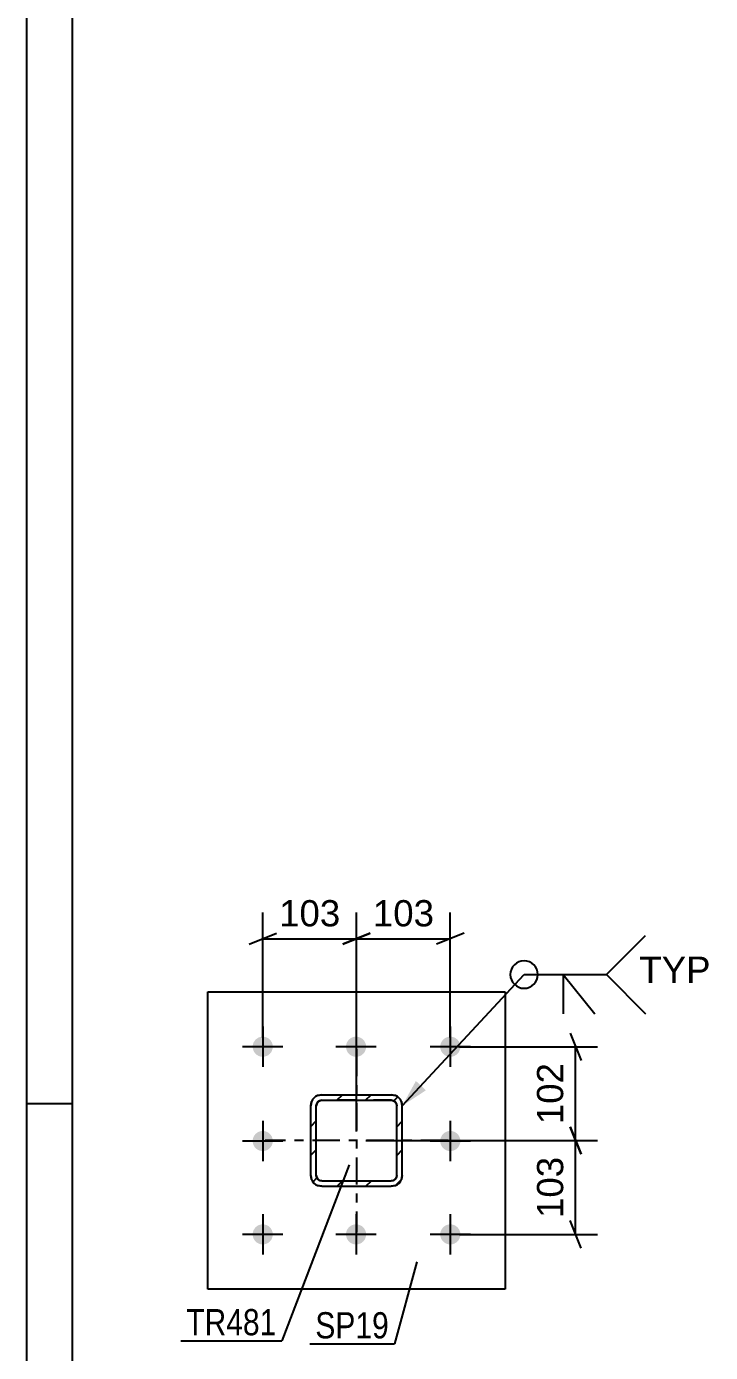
# Model space of a CAD drawing. Header units: millimetres. Extents: x 0 to 841, y 0 to 594.
# Drawn here: x 0 to 74.8, y 121.8 to 266.7 of the extents above; entities that cross this region are included whole.
import ezdxf

# ---------------------------------------------------------------- set-up
doc = ezdxf.new("R2010")
doc.units = ezdxf.units.MM
doc.linetypes.add('DXK_LINE_DOT2', pattern=[3.9198, 1.9599, -1.9599])
doc.linetypes.add('DXK_LINE_DOT3', pattern=[5.9187, 2.979, -0.9799, 0.9799, -0.9799])
doc.styles.add('Arial', font='arial.ttf', dxfattribs={"height": 0.2})
doc.styles.add('Arial Narrow', font='ARIALN.TTF', dxfattribs={"height": 0.2})

# ---------------------------------------------------------------- blocks, each defined once
blk = doc.blocks.new('Unknown-318895881-1113')
at = {"color": 5, "linetype": 'Continuous'}
for p, q in [((0, 594), (0, 0)), ((5, 589), (5, 5)), ((5, 149), (0, 149))]:
    blk.add_line(p, q, dxfattribs=at)
blk = doc.blocks.new('Bolt-318895881-2815 - 2784')
at = {"linetype": 'Continuous'}
for points in [[(26.92, 155.24, -1), (24.72, 155.24, -1)], [(37.12, 155.24, -1), (34.92, 155.24, -1)], [(47.42, 155.24, -1), (45.22, 155.24, -1)], [(26.92, 144.94, -1), (24.72, 144.94, -1)], [(47.42, 144.94, -1), (45.22, 144.94, -1)], [(26.92, 134.74, -1), (24.72, 134.74, -1)], [(37.12, 134.74, -1), (34.92, 134.74, -1)], [(47.42, 134.74, -1), (45.22, 134.74, -1)]]:
    blk.add_hatch(color=1, dxfattribs=at).paths.add_polyline_path(points)
at = {"color": 1, "linetype": 'Continuous'}
for p, q in [((25.82, 157.44), (25.82, 153.04)), ((36.02, 157.44), (36.02, 153.04)), ((46.32, 157.44), (46.32, 153.04)), ((28.02, 155.24), (23.62, 155.24)), ((38.22, 155.24), (33.82, 155.24)), ((48.52, 155.24), (44.12, 155.24)), ((25.82, 147.14), (25.82, 142.74)), ((46.32, 147.14), (46.32, 142.74)), ((28.02, 144.94), (23.62, 144.94)), ((48.52, 144.94), (44.12, 144.94)), ((25.82, 136.94), (25.82, 132.54)), ((36.02, 136.94), (36.02, 132.54)), ((46.32, 136.94), (46.32, 132.54)), ((28.02, 134.74), (23.62, 134.74)), ((38.22, 134.74), (33.82, 134.74)), ((48.52, 134.74), (44.12, 134.74))]:
    blk.add_line(p, q, dxfattribs=at)
blk = doc.blocks.new('Part-318895881-2921 - 2784')
at = {"linetype": 'Continuous'}
h = blk.add_hatch(dxfattribs=at)
h.set_pattern_fill('', scale=0.7, style=0, pattern_type=0)
h.set_pattern_definition([(45, (40.3306, 140.0798), (-1.57154, 1.57154), [])])
h.paths.add_polyline_path([(39.87, 139.99), (40.33, 140.08), (40.72, 140.34), (40.98, 140.73), (41.07, 141.19), (41.07, 148.79), (40.98, 149.25), (40.72, 149.64), (40.33, 149.9), (39.87, 149.99), (32.27, 149.99), (31.81, 149.9), (31.42, 149.64), (31.16, 149.25), (31.07, 148.79), (31.07, 141.19), (31.16, 140.73), (31.42, 140.34), (31.81, 140.08), (32.27, 139.99)])
h.paths.add_polyline_path([(32.27, 140.59), (32.04, 140.63), (31.85, 140.76), (31.72, 140.96), (31.67, 141.19), (31.67, 148.79), (31.72, 149.02), (31.85, 149.21), (32.04, 149.34), (32.27, 149.39), (39.87, 149.39), (40.1, 149.34), (40.3, 149.21), (40.43, 149.02), (40.47, 148.79), (40.47, 141.19), (40.43, 140.96), (40.3, 140.76), (40.1, 140.63), (39.87, 140.59)])
at = {"color": 7, "linetype": 'DXK_LINE_DOT3'}
for p, q in [((36.07, 154.99), (36.07, 134.99)), ((46.07, 144.99), (26.07, 144.99))]:
    blk.add_line(p, q, dxfattribs=at)
at = {"color": 7, "linetype": 'DXK_LINE_DOT2'}
for p, q in [((31.07, 148.79), (31.16, 149.25)), ((31.85, 149.21), (31.72, 149.02)), ((31.81, 149.9), (32.27, 149.99)), ((32.04, 149.34), (31.85, 149.21)), ((32.27, 149.39), (32.04, 149.34)), ((32.27, 149.99), (39.87, 149.99)), ((39.87, 149.39), (32.27, 149.39)), ((39.87, 149.99), (40.33, 149.9)), ((40.1, 149.34), (39.87, 149.39)), ((40.3, 149.21), (40.1, 149.34)), ((40.43, 149.02), (40.3, 149.21)), ((40.98, 149.25), (41.07, 148.79)), ((31.07, 141.19), (31.07, 148.79)), ((31.72, 149.02), (31.67, 148.79)), ((31.67, 141.19), (31.67, 148.79)), ((40.47, 148.79), (40.43, 149.02)), ((40.47, 141.19), (40.47, 148.79)), ((41.07, 141.19), (41.07, 148.79)), ((31.16, 140.73), (31.07, 141.19)), ((31.67, 141.19), (31.72, 140.96)), ((31.72, 140.96), (31.85, 140.76)), ((31.85, 140.76), (32.04, 140.63)), ((32.04, 140.63), (32.27, 140.59)), ((32.27, 140.59), (39.87, 140.59)), ((39.87, 140.59), (40.1, 140.63)), ((40.1, 140.63), (40.3, 140.76)), ((40.3, 140.76), (40.43, 140.96)), ((40.43, 140.96), (40.47, 141.19)), ((41.07, 141.19), (40.98, 140.73)), ((32.27, 139.99), (31.81, 140.08)), ((32.27, 139.99), (39.87, 139.99)), ((40.33, 140.08), (39.87, 139.99))]:
    blk.add_line(p, q, dxfattribs=at)
at = {"color": 2, "linetype": 'Continuous'}
for p, q in [((31.16, 149.25), (31.07, 148.79)), ((31.72, 149.02), (31.85, 149.21)), ((32.27, 149.99), (31.81, 149.9)), ((31.85, 149.21), (32.04, 149.34)), ((32.04, 149.34), (32.27, 149.39)), ((32.27, 149.99), (39.87, 149.99)), ((32.27, 149.39), (39.87, 149.39)), ((40.33, 149.9), (39.87, 149.99)), ((39.87, 149.39), (40.1, 149.34)), ((40.1, 149.34), (40.3, 149.21)), ((40.3, 149.21), (40.43, 149.02)), ((41.07, 148.79), (40.98, 149.25)), ((31.07, 141.19), (31.07, 148.79)), ((31.67, 148.79), (31.72, 149.02)), ((31.67, 141.19), (31.67, 148.79)), ((40.43, 149.02), (40.47, 148.79)), ((40.47, 141.19), (40.47, 148.79)), ((41.07, 141.19), (41.07, 148.79)), ((31.07, 141.19), (31.16, 140.73)), ((31.72, 140.96), (31.67, 141.19)), ((31.85, 140.76), (31.72, 140.96)), ((32.04, 140.63), (31.85, 140.76)), ((32.27, 140.59), (32.04, 140.63)), ((32.27, 140.59), (39.87, 140.59)), ((40.1, 140.63), (39.87, 140.59)), ((40.3, 140.76), (40.1, 140.63)), ((40.43, 140.96), (40.3, 140.76)), ((40.47, 141.19), (40.43, 140.96)), ((40.98, 140.73), (41.07, 141.19)), ((31.81, 140.08), (32.27, 139.99)), ((32.27, 139.99), (39.87, 139.99)), ((39.87, 139.99), (40.33, 140.08))]:
    blk.add_line(p, q, dxfattribs=at)
at = {"color": 7, "linetype": 'DXK_LINE_DOT2'}
for centre, start, end in [((32.27, 148.79), 112.5, 157.5), ((39.87, 148.79), 22.5, 67.5), ((32.27, 141.19), 202.5, 247.5), ((39.87, 141.19), 292.5, 337.5)]:
    blk.add_arc(centre, 1.2, start, end, dxfattribs=at)
at = {"color": 2, "linetype": 'Continuous'}
for centre, start, end in [((32.27, 148.79), 112.5, 157.5), ((39.87, 148.79), 22.5, 67.5), ((32.27, 141.19), 202.5, 247.5), ((39.87, 141.19), 292.5, 337.5)]:
    blk.add_arc(centre, 1.2, start, end, dxfattribs=at)
blk = doc.blocks.new('Part-318895881-2935 - 2784')
at = {"color": 2, "linetype": 'Continuous'}
for p, q in [((19.82, 161.24), (52.32, 161.24)), ((19.82, 128.74), (19.82, 161.24)), ((52.32, 161.24), (52.32, 128.74)), ((52.32, 128.74), (19.82, 128.74))]:
    blk.add_line(p, q, dxfattribs=at)
blk = doc.blocks.new('StraightDimension-318895881-2971 - 2784')
at = {"color": 7, "linetype": 'Continuous'}
for p, q in [((59.41, 156.74), (60.61, 153.74)), ((47.32, 155.24), (62.41, 155.24)), ((60.01, 144.99), (60.01, 155.24)), ((60.61, 143.49), (59.41, 146.49)), ((37.07, 144.99), (62.41, 144.99))]:
    blk.add_line(p, q, dxfattribs=at)
at = {"color": 0}
blk.add_wipeout([(59.26, 154.05), (55.06, 154.05), (55.06, 146.18), (59.26, 146.18)], dxfattribs=at)
at = {"color": 3, "style": 'Arial'}
blk.add_text('102', height=2.865, rotation=90.0002, dxfattribs=at).set_placement((58.66, 146.78))
blk = doc.blocks.new('StraightDimension-318895881-2955 - 2784')
at = {"color": 7, "linetype": 'Continuous'}
for p, q in [((59.41, 146.49), (60.61, 143.49)), ((37.07, 144.99), (62.41, 144.99)), ((60.01, 134.74), (60.01, 144.99)), ((60.61, 133.24), (59.41, 136.24)), ((47.32, 134.74), (62.41, 134.74))]:
    blk.add_line(p, q, dxfattribs=at)
at = {"color": 0}
blk.add_wipeout([(59.26, 143.8), (55.06, 143.8), (55.06, 135.93), (59.26, 135.93)], dxfattribs=at)
at = {"color": 3, "style": 'Arial'}
blk.add_text('103', height=2.865, rotation=90.0002, dxfattribs=at).set_placement((58.66, 136.53))
blk = doc.blocks.new('StraightDimension-318895881-2988 - 2784')
at = {"color": 7, "linetype": 'Continuous'}
for p, q in [((25.82, 156.24), (25.82, 169.89)), ((36.07, 145.99), (36.07, 169.89)), ((24.32, 166.44), (27.32, 167.64)), ((25.82, 167.04), (36.07, 167.04)), ((37.57, 167.64), (34.57, 166.44))]:
    blk.add_line(p, q, dxfattribs=at)
at = {"color": 0}
blk.add_wipeout([(34.88, 167.79), (34.88, 171.99), (27.01, 171.99), (27.01, 167.79)], dxfattribs=at)
at = {"color": 3, "style": 'Arial'}
blk.add_text('103', height=2.865, dxfattribs=at).set_placement((27.61, 168.39))
blk = doc.blocks.new('StraightDimension-318895881-3004 - 2784')
at = {"color": 7, "linetype": 'Continuous'}
for p, q in [((36.07, 145.99), (36.07, 169.89)), ((46.32, 156.24), (46.32, 169.89)), ((34.57, 166.44), (37.57, 167.64)), ((36.07, 167.04), (46.32, 167.04)), ((47.82, 167.64), (44.82, 166.44))]:
    blk.add_line(p, q, dxfattribs=at)
at = {"color": 0}
blk.add_wipeout([(45.13, 167.79), (45.13, 171.99), (37.26, 171.99), (37.26, 167.79)], dxfattribs=at)
at = {"color": 3, "style": 'Arial'}
blk.add_text('103', height=2.865, dxfattribs=at).set_placement((37.86, 168.39))
blk = doc.blocks.new('Mark-318895881-2917 - 2784')
at = {"color": 0}
blk.add_wipeout([(27.32, 123.72), (27.32, 126.72), (17.46, 126.72), (17.46, 123.72)], dxfattribs=at)
blk.add_wipeout([(27.32, 123.72), (27.32, 126.72), (17.46, 126.72), (17.46, 123.72)], dxfattribs=at)
at = {"color": 30, "linetype": 'Continuous'}
for p in [(35.25, 142.34), (16.86, 123.12)]:
    blk.add_line(p, (27.92, 123.12), dxfattribs=at)
at = {"color": 3, "style": 'Arial Narrow'}
blk.add_text('TR481', height=2.863, dxfattribs=at).set_placement((17.46, 123.72))
blk = doc.blocks.new('Mark-318895881-2931 - 2784')
at = {"color": 0}
blk.add_wipeout([(39.61, 123.38), (39.61, 126.38), (31.57, 126.38), (31.57, 123.38)], dxfattribs=at)
blk.add_wipeout([(39.61, 123.38), (39.61, 126.38), (31.57, 126.38), (31.57, 123.38)], dxfattribs=at)
at = {"color": 30, "linetype": 'Continuous'}
for p in [(42.66, 131.74), (30.97, 122.78)]:
    blk.add_line(p, (40.21, 122.78), dxfattribs=at)
at = {"color": 3, "style": 'Arial Narrow'}
blk.add_text('SP19', height=2.863, dxfattribs=at).set_placement((31.57, 123.38))
blk = doc.blocks.new('WeldMark-318895881-23779 - 2784')
at = {"linetype": 'Continuous'}
blk.add_hatch(color=30, dxfattribs=at).paths.add_polyline_path([(43.66, 150.48), (41.07, 148.79), (42.56, 151.5)])
at = {"color": 30, "linetype": 'Continuous'}
for p, q in [((41.07, 148.79), (54.38, 163.12)), ((54.38, 163.12), (63.38, 163.12))]:
    blk.add_line(p, q, dxfattribs=at)
at = {"color": 3, "linetype": 'Continuous'}
for q in [(62.1, 158.83), (58.67, 158.83)]:
    blk.add_line((58.67, 163.12), q, dxfattribs=at)
for start, end in [(90, 270), (270, 90)]:
    blk.add_arc((54.38, 163.12), 1.5, start, end, dxfattribs=at)
at = {"color": 0, "linetype": 'Continuous'}
blk.add_wipeout([(74.76, 162.22), (74.76, 165.22), (66.98, 165.22), (66.98, 162.22)], dxfattribs=at)
blk.add_wipeout([(74.76, 162.22), (74.76, 165.22), (66.98, 165.22), (66.98, 162.22)], dxfattribs=at)
at = {"color": 3, "linetype": 'Continuous'}
for q in [(67.67, 167.4), (67.67, 158.83)]:
    blk.add_line((63.38, 163.12), q, dxfattribs=at)
at = {"color": 3, "linetype": 'Continuous', "style": 'Arial'}
blk.add_text('TYP', height=2.865, dxfattribs=at).set_placement((66.98, 162.22))

msp = doc.modelspace()

# ---------------------------------------------------------------- block references
for name in ['Unknown-318895881-1113', 'Part-318895881-2935 - 2784', 'Bolt-318895881-2815 - 2784', 'Part-318895881-2921 - 2784']:
    msp.add_blockref(name, (0, 0))

# ---------------------------------------------------------------- next in the draw order: block references
for name in ['StraightDimension-318895881-2971 - 2784', 'Mark-318895881-2917 - 2784']:
    msp.add_blockref(name, (0, 0))

# ---------------------------------------------------------------- next in the draw order: block references
for name in ['StraightDimension-318895881-2955 - 2784', 'Mark-318895881-2931 - 2784']:
    msp.add_blockref(name, (0, 0))

# ---------------------------------------------------------------- next in the draw order: block references
msp.add_blockref('StraightDimension-318895881-2988 - 2784', (0, 0))

# ---------------------------------------------------------------- next in the draw order: block references
msp.add_blockref('StraightDimension-318895881-3004 - 2784', (0, 0))

# ---------------------------------------------------------------- next in the draw order: block references
msp.add_blockref('WeldMark-318895881-23779 - 2784', (0, 0))

doc.saveas('drawing.dxf')
